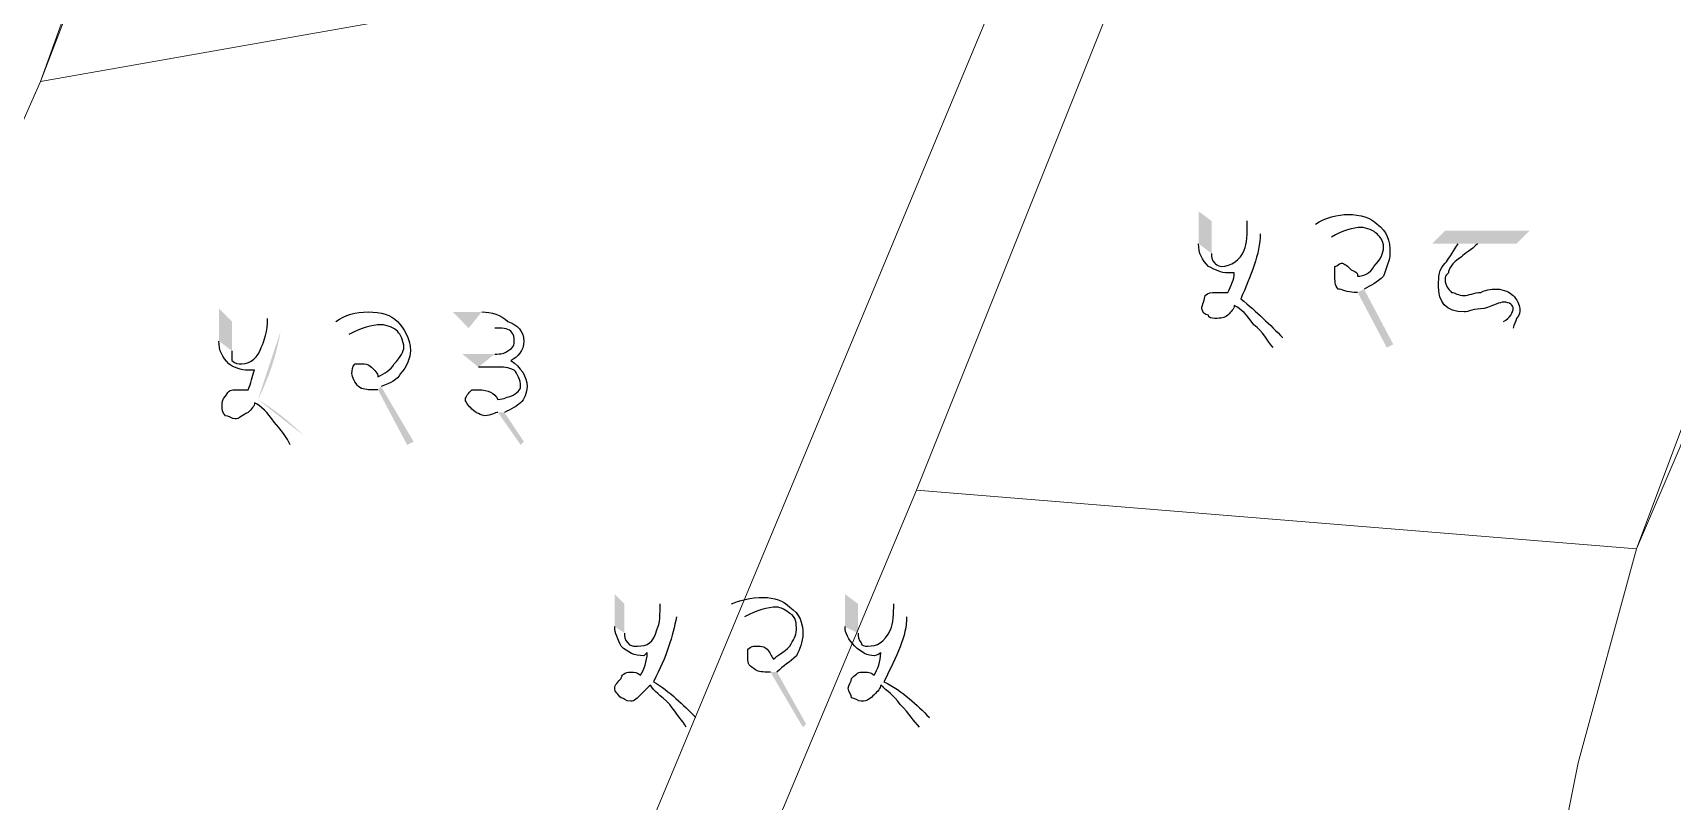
# Model space of a CAD drawing. Header units: metres. Extents: x 345912 to 349030, y 3061206 to 3061792.
# Drawn here: x 346091.54 to 346117.22, y 3061316.93 to 3061328.96 of the extents above; entities that cross this region are included whole.
import ezdxf

# ---------------------------------------------------------------- set-up
doc = ezdxf.new("R2010")
doc.units = ezdxf.units.M
doc.header["$MEASUREMENT"] = 0
doc.layers.add('PDF5_Geometry', color=7, linetype='Continuous')
doc.layers.add('PDF5_Solid Fills', color=7, linetype='Continuous')

msp = doc.modelspace()

# ---------------------------------------------------------------- hatches: boundary and pattern name
at = {"layer": 'PDF5_Solid Fills', "transparency": 33554559}
h = msp.add_hatch(color=256, dxfattribs=at)
h.paths.add_polyline_path([(346110.56414, 3061326.01085), (346110.76734, 3061325.80765)], flags=0)
h.paths.add_polyline_path([(346111.12294, 3061324.18205), (346110.97054, 3061324.02965)], flags=0)
h.paths.add_polyline_path([(346109.80214, 3061325.65525), (346109.80214, 3061326.16325), (346110.00534, 3061326.01085), (346110.00534, 3061325.50285)], flags=0)
h.paths.add_polyline_path([(346111.88494, 3061325.75685), (346111.63094, 3061325.96005)], flags=0)
h.paths.add_polyline_path([(346112.39294, 3061324.94405), (346112.85014, 3061324.08045), (346112.74854, 3061324.02965), (346112.29134, 3061324.89325)], flags=0)
h.paths.add_polyline_path([(346113.86614, 3061325.65525), (346113.45974, 3061325.65525), (346113.66294, 3061325.85845), (346114.98374, 3061325.85845), (346114.78054, 3061325.65525), (346114.17094, 3061325.65525)], flags=0)
h.paths.add_polyline_path([(346114.72974, 3061324.33445), (346114.57734, 3061324.43605)], flags=0)
h = msp.add_hatch(color=256, dxfattribs=at)
h.paths.add_polyline_path([(346095.22254, 3061324.48683), (346095.42574, 3061324.28363)], flags=0)
h.paths.add_polyline_path([(346095.07014, 3061323.21683, 0.07569992), (346095.42574, 3061324.28363)], flags=0)
h.paths.add_polyline_path([(346095.78134, 3061322.65803, 0.05915123), (346095.07014, 3061323.21683)], flags=0)
h.paths.add_polyline_path([(346095.78134, 3061322.65803), (346095.57814, 3061322.50563)], flags=0)
h.paths.add_polyline_path([(346094.46054, 3061324.13123), (346094.46054, 3061324.63923), (346094.66374, 3061324.43603), (346094.66374, 3061323.97883)], flags=0)
h.paths.add_polyline_path([(346096.49254, 3061324.23283), (346096.28934, 3061324.43603)], flags=0)
h.paths.add_polyline_path([(346097.00054, 3061323.42003), (346097.50854, 3061322.55643), (346097.40694, 3061322.50563), (346096.94974, 3061323.36923)], flags=0)
h.paths.add_polyline_path([(346098.37214, 3061324.33443), (346098.11814, 3061324.58843), (346098.57534, 3061324.58843)], flags=0)
h.paths.add_polyline_path([(346098.93094, 3061323.01363), (346099.23574, 3061322.55643), (346099.18494, 3061322.50563), (346098.82934, 3061323.01363)], flags=0)
h.paths.add_polyline_path([(346098.52454, 3061323.72483), (346098.27054, 3061323.92803), (346098.77854, 3061323.92803)], flags=0)
h = msp.add_hatch(color=256, dxfattribs=at)
h.paths.add_polyline_path([(346101.36933, 3061320.01645), (346101.62333, 3061319.81325)], flags=0)
h.paths.add_polyline_path([(346101.92813, 3061318.23845), (346101.77573, 3061318.08605)], flags=0)
h.paths.add_polyline_path([(346100.65813, 3061319.66085), (346100.65813, 3061320.16885), (346100.81053, 3061320.01645), (346100.81053, 3061319.55925)], flags=0)
h.paths.add_polyline_path([(346102.69013, 3061319.81325), (346102.48693, 3061320.01645)], flags=0)
h.paths.add_polyline_path([(346103.19813, 3061318.94965), (346103.65533, 3061318.13685), (346103.60453, 3061318.08605), (346103.09653, 3061318.94965)], flags=0)
h.paths.add_polyline_path([(346105.02693, 3061320.01645), (346105.23013, 3061319.81325)], flags=0)
h.paths.add_polyline_path([(346105.58573, 3061318.23845), (346105.43333, 3061318.08605)], flags=0)
h.paths.add_polyline_path([(346104.26493, 3061319.66085), (346104.26493, 3061320.16885), (346104.46813, 3061320.01645), (346104.46813, 3061319.55925)], flags=0)

# ---------------------------------------------------------------- linework, layer by layer
at = {"layer": 'PDF5_Geometry', "lineweight": 9}
for points in [[(346109.04014, 3061335.20564), (346107.21134, 3061330.93844), (346091.66653, 3061328.19523), (346094.71455, 3061336.12004), (346099.28653, 3061336.72963), (346104.77294, 3061337.64403), (346110.56414, 3061338.55844)], [(346109.04014, 3061335.20564), (346107.21134, 3061330.93844), (346091.66653, 3061328.19523), (346094.71455, 3061336.12004), (346099.28653, 3061336.72963), (346104.77294, 3061337.64403), (346110.56414, 3061338.55844)], [(346094.40974, 3061335.81523), (346091.66653, 3061328.19523), (346090.44734, 3061325.45205), (346076.42653, 3061327.89044), (346068.80653, 3061328.50004), (346076.42653, 3061329.10963), (346088.31373, 3061330.02403), (346087.70414, 3061334.90085), (346094.71455, 3061336.12004)], [(346094.40974, 3061335.81523), (346091.66653, 3061328.19523), (346090.44734, 3061325.45205), (346076.42653, 3061327.89044), (346068.80653, 3061328.50004), (346076.42653, 3061329.10963), (346088.31373, 3061330.02403), (346087.70414, 3061334.90085), (346094.71455, 3061336.12004)], [(346108.43053, 3061329.41444), (346105.38254, 3061321.79444), (346101.42014, 3061312.34564), (346100.81053, 3061312.04085), (346099.59134, 3061310.82164), (346097.45773, 3061307.46884), (346101.11534, 3061316.30803), (346107.21134, 3061330.93844), (346109.04014, 3061335.20564), (346110.56414, 3061334.90085)], [(346108.43053, 3061329.41444), (346105.38254, 3061321.79444), (346101.42014, 3061312.34564), (346100.81053, 3061312.04085), (346099.59134, 3061310.82164), (346097.45773, 3061307.46884), (346101.11534, 3061316.30803), (346107.21134, 3061330.93844), (346109.04014, 3061335.20564), (346110.56414, 3061334.90085)], [(346101.11534, 3061316.30803), (346087.39933, 3061314.78403), (346088.31373, 3061318.13683), (346089.53294, 3061321.48963), (346090.44734, 3061325.45205), (346091.66653, 3061328.19523), (346107.21134, 3061330.93844)], [(346101.11534, 3061316.30803), (346087.39933, 3061314.78403), (346088.31373, 3061318.13683), (346089.53294, 3061321.48963), (346090.44734, 3061325.45205), (346091.66653, 3061328.19523), (346107.21134, 3061330.93844)], [(346119.70814, 3061329.10963), (346119.40333, 3061328.19523), (346116.66014, 3061320.88004), (346105.38254, 3061321.79444), (346108.43053, 3061329.41444)], [(346119.70814, 3061329.10963), (346119.40333, 3061328.19523), (346116.66014, 3061320.88004), (346105.38254, 3061321.79444), (346108.43053, 3061329.41444)], [(346123.97534, 3061313.56485), (346123.06094, 3061313.56485), (346121.53694, 3061313.26004), (346121.23213, 3061313.26004), (346120.31773, 3061313.26004), (346114.83134, 3061312.95523), (346115.74574, 3061317.52724), (346116.66014, 3061320.88004), (346117.57455, 3061323.01365), (346117.57455, 3061323.31844), (346127.02333, 3061322.09925)], [(346123.97534, 3061313.56485), (346123.06094, 3061313.56485), (346121.53694, 3061313.26004), (346121.23213, 3061313.26004), (346120.31773, 3061313.26004), (346114.83134, 3061312.95523), (346115.74574, 3061317.52724), (346116.66014, 3061320.88004), (346117.57455, 3061323.01365), (346117.57455, 3061323.31844), (346127.02333, 3061322.09925)], [(346116.66014, 3061320.88004), (346115.74574, 3061317.52724), (346114.83134, 3061312.95523), (346112.69773, 3061312.65044), (346112.39294, 3061312.65044), (346111.78333, 3061312.65044), (346111.17373, 3061312.65044), (346110.86895, 3061312.65044), (346106.90653, 3061313.56485), (346104.16333, 3061313.26004), (346101.42014, 3061312.34564), (346105.38254, 3061321.79444)], [(346116.66014, 3061320.88004), (346115.74574, 3061317.52724), (346114.83134, 3061312.95523), (346112.69773, 3061312.65044), (346112.39294, 3061312.65044), (346111.78333, 3061312.65044), (346111.17373, 3061312.65044), (346110.86895, 3061312.65044), (346106.90653, 3061313.56485), (346104.16333, 3061313.26004), (346101.42014, 3061312.34564), (346105.38254, 3061321.79444)]]:
    msp.add_lwpolyline(points, close=True, dxfattribs=at)
at = {"layer": 'PDF5_Geometry', "lineweight": 25}
for points in [[(346110.51334, 3061325.55365), (346110.56414, 3061325.65525), (346110.56414, 3061325.80765), (346110.56414, 3061326.01085)], [(346111.63094, 3061325.96005), (346111.78334, 3061326.06165), (346111.98654, 3061326.11245), (346112.13894, 3061326.11245)], [(346112.13894, 3061326.11245), (346112.34214, 3061326.11245), (346112.49454, 3061326.06165), (346112.59614, 3061325.96005)], [(346112.59614, 3061325.96005), (346112.74854, 3061325.85845), (346112.79934, 3061325.70605), (346112.79934, 3061325.50285)], [(346109.95454, 3061325.29965), (346109.85294, 3061325.40125), (346109.80214, 3061325.50285), (346109.80214, 3061325.65525)], [(346110.76734, 3061325.80765), (346110.76734, 3061325.50285), (346110.61494, 3061325.14725), (346110.46254, 3061324.79165)], [(346112.34214, 3061325.90925), (346112.24054, 3061325.90925), (346112.03734, 3061325.85845), (346111.88494, 3061325.75685)], [(346112.59614, 3061325.80765), (346112.54534, 3061325.85845), (346112.44374, 3061325.90925), (346112.34214, 3061325.90925)], [(346112.69774, 3061325.60445), (346112.69774, 3061325.70605), (346112.64694, 3061325.75685), (346112.59614, 3061325.80765)], [(346113.66294, 3061325.35045), (346113.71374, 3061325.40125), (346113.76454, 3061325.50285), (346113.86614, 3061325.65525)], [(346114.17094, 3061325.65525), (346114.06934, 3061325.55365), (346113.96774, 3061325.50285), (346113.91694, 3061325.45205)], [(346110.00534, 3061325.50285), (346110.00534, 3061325.45205), (346110.00534, 3061325.40125), (346110.05614, 3061325.35045)], [(346110.15774, 3061325.29965), (346110.31014, 3061325.29965), (346110.46254, 3061325.40125), (346110.51334, 3061325.55365)], [(346112.54534, 3061325.29965), (346112.64694, 3061325.40125), (346112.69774, 3061325.50285), (346112.69774, 3061325.60445)], [(346112.79934, 3061325.50285), (346112.79934, 3061325.40125), (346112.74854, 3061325.29965), (346112.69774, 3061325.14725)], [(346113.91694, 3061325.45205), (346113.76454, 3061325.35045), (346113.71374, 3061325.24885), (346113.71374, 3061325.19805)], [(346110.25934, 3061325.19805), (346110.15774, 3061325.19805), (346110.05614, 3061325.24885), (346109.95454, 3061325.29965)], [(346110.05614, 3061325.35045), (346110.05614, 3061325.35045), (346110.10694, 3061325.29965), (346110.15774, 3061325.29965)], [(346110.25934, 3061324.89325), (346110.31014, 3061324.99485), (346110.36094, 3061325.09645), (346110.36094, 3061325.19805)], [(346110.36094, 3061325.19805), (346110.36094, 3061325.19805), (346110.31014, 3061325.19805), (346110.25934, 3061325.19805)], [(346111.93574, 3061325.29965), (346111.98654, 3061325.29965), (346111.98654, 3061325.35045), (346112.03734, 3061325.35045)], [(346111.93574, 3061325.14725), (346111.93574, 3061325.19805), (346111.93574, 3061325.24885), (346111.93574, 3061325.29965)], [(346111.98654, 3061324.94405), (346111.93574, 3061324.99485), (346111.93574, 3061325.09645), (346111.93574, 3061325.14725)], [(346112.03734, 3061325.35045), (346112.08814, 3061325.35045), (346112.13894, 3061325.29965), (346112.18974, 3061325.24885)], [(346112.18974, 3061325.24885), (346112.29134, 3061325.19805), (346112.29134, 3061325.19805), (346112.29134, 3061325.14725)], [(346112.29134, 3061325.14725), (346112.39294, 3061325.14725), (346112.49454, 3061325.19805), (346112.54534, 3061325.29965)], [(346112.69774, 3061325.14725), (346112.59614, 3061325.04565), (346112.49454, 3061324.99485), (346112.39294, 3061324.94405)], [(346113.56134, 3061324.99485), (346113.56134, 3061325.14725), (346113.56134, 3061325.24885), (346113.66294, 3061325.35045)], [(346113.71374, 3061325.19805), (346113.66294, 3061325.14725), (346113.66294, 3061325.14725), (346113.66294, 3061325.09645)], [(346109.90374, 3061324.84245), (346109.95454, 3061324.89325), (346110.00534, 3061324.89325), (346110.05614, 3061324.89325)], [(346110.05614, 3061324.89325), (346110.15774, 3061324.89325), (346110.20854, 3061324.89325), (346110.25934, 3061324.89325)], [(346112.24054, 3061324.89325), (346112.13894, 3061324.89325), (346112.03734, 3061324.94405), (346111.98654, 3061324.94405)], [(346112.29134, 3061324.89325), (346112.24054, 3061324.89325), (346112.24054, 3061324.89325), (346112.24054, 3061324.89325)], [(346113.96774, 3061324.58845), (346113.66294, 3061324.58845), (346113.56134, 3061324.74085), (346113.56134, 3061324.99485)], [(346113.66294, 3061325.09645), (346113.66294, 3061324.99485), (346113.71374, 3061324.94405), (346113.76454, 3061324.89325)], [(346113.76454, 3061324.89325), (346113.81534, 3061324.89325), (346113.86614, 3061324.84245), (346113.96774, 3061324.84245)], [(346113.96774, 3061324.84245), (346114.01854, 3061324.84245), (346114.12014, 3061324.89325), (346114.22174, 3061324.89325)], [(346114.22174, 3061324.89325), (346114.32334, 3061324.94405), (346114.42494, 3061324.94405), (346114.47574, 3061324.94405)], [(346114.47574, 3061324.94405), (346114.57734, 3061324.94405), (346114.67894, 3061324.89325), (346114.72974, 3061324.84245)], [(346109.85294, 3061324.63925), (346109.85294, 3061324.69005), (346109.90374, 3061324.79165), (346109.90374, 3061324.84245)], [(346109.95454, 3061324.53765), (346109.90374, 3061324.53765), (346109.85294, 3061324.58845), (346109.85294, 3061324.63925)], [(346110.36094, 3061324.69005), (346110.36094, 3061324.63925), (346110.31014, 3061324.58845), (346110.25934, 3061324.53765)], [(346110.66574, 3061324.38525), (346110.56414, 3061324.53765), (346110.46254, 3061324.63925), (346110.36094, 3061324.69005)], [(346110.46254, 3061324.79165), (346110.71654, 3061324.58845), (346110.91974, 3061324.38525), (346111.12294, 3061324.18205)], [(346114.27254, 3061324.63925), (346114.12014, 3061324.63925), (346114.01854, 3061324.58845), (346113.96774, 3061324.58845)], [(346114.57734, 3061324.74085), (346114.52654, 3061324.74085), (346114.42494, 3061324.69005), (346114.27254, 3061324.63925)], [(346114.72974, 3061324.63925), (346114.72974, 3061324.69005), (346114.67894, 3061324.74085), (346114.57734, 3061324.74085)], [(346114.57734, 3061324.43605), (346114.67894, 3061324.48685), (346114.72974, 3061324.58845), (346114.72974, 3061324.63925)], [(346114.72974, 3061324.84245), (346114.78054, 3061324.79165), (346114.83134, 3061324.69005), (346114.83134, 3061324.63925)], [(346114.83134, 3061324.63925), (346114.83134, 3061324.58845), (346114.83134, 3061324.53765), (346114.78054, 3061324.48685)], [(346095.12094, 3061324.02963), (346095.17174, 3061324.13123), (346095.22254, 3061324.28363), (346095.22254, 3061324.48683)], [(346096.28934, 3061324.43603), (346096.44174, 3061324.53763), (346096.59414, 3061324.58843), (346096.79734, 3061324.58843)], [(346097.00054, 3061324.38523), (346096.84814, 3061324.38523), (346096.69574, 3061324.33443), (346096.49254, 3061324.23283)], [(346096.79734, 3061324.58843), (346097.00054, 3061324.58843), (346097.15294, 3061324.53763), (346097.25454, 3061324.43603)], [(346097.25454, 3061324.28363), (346097.20374, 3061324.33443), (346097.10214, 3061324.38523), (346097.00054, 3061324.38523)], [(346097.25454, 3061324.43603), (346097.35614, 3061324.33443), (346097.45774, 3061324.18203), (346097.45774, 3061323.97883)], [(346098.57534, 3061324.58843), (346098.72774, 3061324.58843), (346098.88014, 3061324.53763), (346098.98174, 3061324.43603)], [(346098.98174, 3061324.43603), (346099.13414, 3061324.38523), (346099.23574, 3061324.28363), (346099.23574, 3061324.13123)], [(346110.05614, 3061324.48685), (346110.00534, 3061324.48685), (346109.95454, 3061324.48685), (346109.95454, 3061324.53765)], [(346110.25934, 3061324.53765), (346110.20854, 3061324.48685), (346110.15774, 3061324.48685), (346110.05614, 3061324.48685)], [(346110.97054, 3061324.02965), (346110.86894, 3061324.13125), (346110.81814, 3061324.28365), (346110.66574, 3061324.38525)], [(346114.78054, 3061324.48685), (346114.78054, 3061324.43605), (346114.72974, 3061324.38525), (346114.72974, 3061324.33445)], [(346094.61294, 3061323.77563), (346094.51134, 3061323.87723), (346094.46054, 3061323.97883), (346094.46054, 3061324.13123)], [(346097.35614, 3061324.02963), (346097.35614, 3061324.13123), (346097.30534, 3061324.23283), (346097.25454, 3061324.28363)], [(346099.03254, 3061324.28363), (346098.98174, 3061324.33443), (346098.88014, 3061324.33443), (346098.77854, 3061324.33443)], [(346098.98174, 3061323.97883), (346099.08334, 3061324.02963), (346099.08334, 3061324.08043), (346099.08334, 3061324.13123)], [(346099.08334, 3061324.13123), (346099.08334, 3061324.18203), (346099.08334, 3061324.23283), (346099.03254, 3061324.28363)], [(346099.23574, 3061324.13123), (346099.23574, 3061323.97883), (346099.13414, 3061323.87723), (346099.03254, 3061323.82643)], [(346094.66374, 3061323.97883), (346094.66374, 3061323.92803), (346094.66374, 3061323.87723), (346094.66374, 3061323.82643)], [(346094.81614, 3061323.77563), (346094.96854, 3061323.77563), (346095.07014, 3061323.87723), (346095.12094, 3061324.02963)], [(346097.20374, 3061323.77563), (346097.30534, 3061323.87723), (346097.35614, 3061323.97883), (346097.35614, 3061324.02963)], [(346097.45774, 3061323.97883), (346097.45774, 3061323.87723), (346097.40694, 3061323.72483), (346097.30534, 3061323.62323)], [(346098.77854, 3061323.92803), (346098.88014, 3061323.92803), (346098.93094, 3061323.92803), (346098.98174, 3061323.97883)], [(346094.91774, 3061323.67403), (346094.81614, 3061323.67403), (346094.66374, 3061323.72483), (346094.61294, 3061323.77563)], [(346094.66374, 3061323.82643), (346094.71454, 3061323.77563), (346094.76534, 3061323.77563), (346094.81614, 3061323.77563)], [(346094.91774, 3061323.36923), (346094.96854, 3061323.47083), (346094.96854, 3061323.57243), (346095.01934, 3061323.67403)], [(346095.01934, 3061323.67403), (346094.96854, 3061323.67403), (346094.96854, 3061323.67403), (346094.91774, 3061323.67403)], [(346096.54334, 3061323.62323), (346096.54334, 3061323.67403), (346096.54334, 3061323.72483), (346096.59414, 3061323.77563)], [(346096.64494, 3061323.42003), (346096.59414, 3061323.47083), (346096.54334, 3061323.57243), (346096.54334, 3061323.62323)], [(346096.59414, 3061323.77563), (346096.59414, 3061323.77563), (346096.64494, 3061323.77563), (346096.69574, 3061323.77563)], [(346096.69574, 3061323.77563), (346096.74654, 3061323.77563), (346096.79734, 3061323.77563), (346096.84814, 3061323.72483)], [(346096.84814, 3061323.72483), (346096.89894, 3061323.67403), (346096.94974, 3061323.62323), (346096.94974, 3061323.57243)], [(346096.94974, 3061323.57243), (346097.05134, 3061323.62323), (346097.15294, 3061323.67403), (346097.20374, 3061323.77563)], [(346097.30534, 3061323.62323), (346097.25454, 3061323.52163), (346097.15294, 3061323.47083), (346097.00054, 3061323.42003)], [(346098.67694, 3061323.72483), (346098.62614, 3061323.72483), (346098.57534, 3061323.72483), (346098.52454, 3061323.72483)], [(346098.77854, 3061323.72483), (346098.72774, 3061323.72483), (346098.72774, 3061323.72483), (346098.67694, 3061323.72483)], [(346099.08334, 3061323.67403), (346098.98174, 3061323.72483), (346098.93094, 3061323.72483), (346098.77854, 3061323.72483)], [(346099.03254, 3061323.82643), (346099.18494, 3061323.72483), (346099.28654, 3061323.57243), (346099.28654, 3061323.42003)], [(346099.18494, 3061323.42003), (346099.18494, 3061323.52163), (346099.13414, 3061323.62323), (346099.08334, 3061323.67403)], [(346094.56214, 3061323.26763), (346094.61294, 3061323.36923), (346094.66374, 3061323.36923), (346094.71454, 3061323.36923)], [(346094.71454, 3061323.36923), (346094.81614, 3061323.36923), (346094.86694, 3061323.36923), (346094.91774, 3061323.36923)], [(346096.84814, 3061323.36923), (346096.79734, 3061323.36923), (346096.69574, 3061323.36923), (346096.64494, 3061323.42003)], [(346096.94974, 3061323.36923), (346096.89894, 3061323.36923), (346096.89894, 3061323.36923), (346096.84814, 3061323.36923)], [(346098.32134, 3061323.21683), (346098.32134, 3061323.26763), (346098.37214, 3061323.31843), (346098.42294, 3061323.36923)], [(346098.42294, 3061323.36923), (346098.42294, 3061323.36923), (346098.47374, 3061323.36923), (346098.52454, 3061323.36923)], [(346098.52454, 3061323.36923), (346098.67694, 3061323.36923), (346098.77854, 3061323.31843), (346098.82934, 3061323.21683)], [(346099.03254, 3061323.26763), (346099.13414, 3061323.31843), (346099.18494, 3061323.36923), (346099.18494, 3061323.42003)], [(346099.28654, 3061323.42003), (346099.28654, 3061323.31843), (346099.23574, 3061323.21683), (346099.18494, 3061323.16603)], [(346094.51134, 3061323.11523), (346094.51134, 3061323.16603), (346094.51134, 3061323.21683), (346094.56214, 3061323.26763)], [(346094.56214, 3061322.96283), (346094.51134, 3061323.01363), (346094.51134, 3061323.06443), (346094.51134, 3061323.11523)], [(346095.01934, 3061323.16603), (346095.01934, 3061323.11523), (346094.96854, 3061323.06443), (346094.91774, 3061323.01363)], [(346095.32414, 3061322.86123), (346095.22254, 3061323.01363), (346095.12094, 3061323.11523), (346095.01934, 3061323.16603)], [(346098.42294, 3061323.06443), (346098.37214, 3061323.11523), (346098.32134, 3061323.16603), (346098.32134, 3061323.21683)], [(346098.82934, 3061323.21683), (346098.93094, 3061323.21683), (346098.98174, 3061323.26763), (346099.03254, 3061323.26763)], [(346099.18494, 3061323.16603), (346099.13414, 3061323.11523), (346099.03254, 3061323.06443), (346098.93094, 3061323.01363)], [(346094.71454, 3061322.91203), (346094.66374, 3061322.91203), (346094.61294, 3061322.96283), (346094.56214, 3061322.96283)], [(346094.91774, 3061323.01363), (346094.81614, 3061322.96283), (346094.76534, 3061322.91203), (346094.71454, 3061322.91203)], [(346095.57814, 3061322.50563), (346095.52734, 3061322.60723), (346095.42574, 3061322.75963), (346095.32414, 3061322.86123)], [(346098.62614, 3061322.96283), (346098.57534, 3061322.96283), (346098.47374, 3061323.01363), (346098.42294, 3061323.06443)], [(346098.82934, 3061323.01363), (346098.77854, 3061323.01363), (346098.72774, 3061322.96283), (346098.62614, 3061322.96283)], [(346101.31853, 3061319.61005), (346101.36933, 3061319.71165), (346101.36933, 3061319.86405), (346101.36933, 3061320.01645)], [(346102.48693, 3061320.01645), (346102.58853, 3061320.06725), (346102.79173, 3061320.11805), (346102.99493, 3061320.11805)], [(346102.99493, 3061320.11805), (346103.14733, 3061320.11805), (346103.29973, 3061320.06725), (346103.40133, 3061319.96565)], [(346104.97613, 3061319.61005), (346105.02693, 3061319.71165), (346105.02693, 3061319.86405), (346105.02693, 3061320.01645)], [(346101.62333, 3061319.81325), (346101.57253, 3061319.50845), (346101.47093, 3061319.20365), (346101.26773, 3061318.79725)], [(346103.19813, 3061319.96565), (346103.04573, 3061319.96565), (346102.89333, 3061319.91485), (346102.69013, 3061319.81325)], [(346103.40133, 3061319.86405), (346103.35053, 3061319.91485), (346103.24893, 3061319.96565), (346103.19813, 3061319.96565)], [(346103.40133, 3061319.96565), (346103.55373, 3061319.86405), (346103.60453, 3061319.71165), (346103.60453, 3061319.55925)], [(346103.50293, 3061319.61005), (346103.50293, 3061319.71165), (346103.50293, 3061319.81325), (346103.40133, 3061319.86405)], [(346105.23013, 3061319.81325), (346105.23013, 3061319.50845), (346105.07773, 3061319.20365), (346104.87453, 3061318.79725)], [(346100.75973, 3061319.35605), (346100.70893, 3061319.45765), (346100.65813, 3061319.55925), (346100.65813, 3061319.66085)], [(346100.81053, 3061319.55925), (346100.81053, 3061319.50845), (346100.81053, 3061319.45765), (346100.86133, 3061319.40685)], [(346101.01373, 3061319.35605), (346101.16613, 3061319.35605), (346101.26773, 3061319.40685), (346101.31853, 3061319.61005)], [(346103.40133, 3061319.35605), (346103.45213, 3061319.45765), (346103.50293, 3061319.50845), (346103.50293, 3061319.61005)], [(346103.60453, 3061319.55925), (346103.60453, 3061319.40685), (346103.55373, 3061319.30525), (346103.50293, 3061319.20365)], [(346104.41733, 3061319.35605), (346104.31573, 3061319.45765), (346104.26493, 3061319.55925), (346104.26493, 3061319.66085)], [(346104.46813, 3061319.55925), (346104.46813, 3061319.50845), (346104.46813, 3061319.45765), (346104.51893, 3061319.40685)], [(346104.62053, 3061319.35605), (346104.77293, 3061319.35605), (346104.87453, 3061319.40685), (346104.97613, 3061319.61005)], [(346101.11533, 3061319.20365), (346100.96293, 3061319.20365), (346100.86133, 3061319.25445), (346100.75973, 3061319.35605)], [(346100.86133, 3061319.40685), (346100.91213, 3061319.35605), (346100.91213, 3061319.35605), (346101.01373, 3061319.35605)], [(346101.06453, 3061318.89885), (346101.11533, 3061319.00045), (346101.16613, 3061319.10205), (346101.16613, 3061319.25445)], [(346101.16613, 3061319.25445), (346101.16613, 3061319.25445), (346101.11533, 3061319.20365), (346101.11533, 3061319.20365)], [(346102.74093, 3061319.30525), (346102.79173, 3061319.35605), (346102.84253, 3061319.35605), (346102.84253, 3061319.35605)], [(346102.74093, 3061319.20365), (346102.74093, 3061319.25445), (346102.74093, 3061319.30525), (346102.74093, 3061319.30525)], [(346102.84253, 3061319.35605), (346102.94413, 3061319.35605), (346102.99493, 3061319.35605), (346103.04573, 3061319.30525)], [(346103.04573, 3061319.30525), (346103.09653, 3061319.25445), (346103.09653, 3061319.20365), (346103.14733, 3061319.15285)], [(346103.14733, 3061319.15285), (346103.19813, 3061319.20365), (346103.29973, 3061319.25445), (346103.40133, 3061319.35605)], [(346104.72213, 3061319.20365), (346104.62053, 3061319.20365), (346104.51893, 3061319.25445), (346104.41733, 3061319.35605)], [(346104.51893, 3061319.40685), (346104.51893, 3061319.35605), (346104.56973, 3061319.35605), (346104.62053, 3061319.35605)], [(346104.72213, 3061318.89885), (346104.77293, 3061319.00045), (346104.82373, 3061319.10205), (346104.82373, 3061319.25445)], [(346104.82373, 3061319.25445), (346104.82373, 3061319.25445), (346104.77293, 3061319.20365), (346104.72213, 3061319.20365)], [(346102.84253, 3061319.00045), (346102.74093, 3061319.05125), (346102.74093, 3061319.10205), (346102.74093, 3061319.20365)], [(346103.04573, 3061318.94965), (346102.94413, 3061318.94965), (346102.89333, 3061318.94965), (346102.84253, 3061319.00045)], [(346103.50293, 3061319.20365), (346103.40133, 3061319.10205), (346103.29973, 3061319.05125), (346103.19813, 3061318.94965)], [(346100.65813, 3061318.69565), (346100.65813, 3061318.74645), (346100.70893, 3061318.79725), (346100.75973, 3061318.84805)], [(346100.75973, 3061318.84805), (346100.75973, 3061318.89885), (346100.81053, 3061318.94965), (346100.91213, 3061318.94965)], [(346100.91213, 3061318.94965), (346100.96293, 3061318.94965), (346101.01373, 3061318.94965), (346101.06453, 3061318.89885)], [(346101.21693, 3061318.74645), (346101.16613, 3061318.69565), (346101.11533, 3061318.64485), (346101.06453, 3061318.59405)], [(346101.52173, 3061318.44165), (346101.36933, 3061318.59405), (346101.26773, 3061318.64485), (346101.21693, 3061318.74645)], [(346101.26773, 3061318.79725), (346101.52173, 3061318.64485), (346101.72493, 3061318.44165), (346101.92813, 3061318.23845)], [(346103.09653, 3061318.94965), (346103.09653, 3061318.94965), (346103.04573, 3061318.94965), (346103.04573, 3061318.94965)], [(346104.31573, 3061318.69565), (346104.31573, 3061318.74645), (346104.36653, 3061318.79725), (346104.36653, 3061318.84805)], [(346104.36653, 3061318.84805), (346104.41733, 3061318.89885), (346104.46813, 3061318.94965), (346104.51893, 3061318.94965)], [(346104.51893, 3061318.94965), (346104.62053, 3061318.94965), (346104.67133, 3061318.94965), (346104.72213, 3061318.89885)], [(346104.82373, 3061318.74645), (346104.82373, 3061318.69565), (346104.77293, 3061318.64485), (346104.72213, 3061318.59405)], [(346105.12853, 3061318.44165), (346105.02693, 3061318.59405), (346104.92533, 3061318.64485), (346104.82373, 3061318.74645)], [(346104.87453, 3061318.79725), (346105.17933, 3061318.64485), (346105.38253, 3061318.44165), (346105.58573, 3061318.23845)], [(346100.75973, 3061318.54325), (346100.70893, 3061318.59405), (346100.65813, 3061318.64485), (346100.65813, 3061318.69565)], [(346100.91213, 3061318.49245), (346100.81053, 3061318.49245), (346100.81053, 3061318.54325), (346100.75973, 3061318.54325)], [(346101.06453, 3061318.59405), (346101.01373, 3061318.54325), (346100.96293, 3061318.49245), (346100.91213, 3061318.49245)], [(346104.36653, 3061318.54325), (346104.36653, 3061318.59405), (346104.31573, 3061318.64485), (346104.31573, 3061318.69565)], [(346104.51893, 3061318.49245), (346104.46813, 3061318.49245), (346104.41733, 3061318.54325), (346104.36653, 3061318.54325)], [(346104.72213, 3061318.59405), (346104.67133, 3061318.54325), (346104.62053, 3061318.49245), (346104.51893, 3061318.49245)], [(346101.77573, 3061318.08605), (346101.72493, 3061318.18765), (346101.62333, 3061318.28925), (346101.52173, 3061318.44165)], [(346105.43333, 3061318.08605), (346105.33173, 3061318.18765), (346105.28093, 3061318.28925), (346105.12853, 3061318.44165)]]:
    msp.add_open_spline(points, degree=3, dxfattribs=at)

doc.saveas('drawing.dxf')
